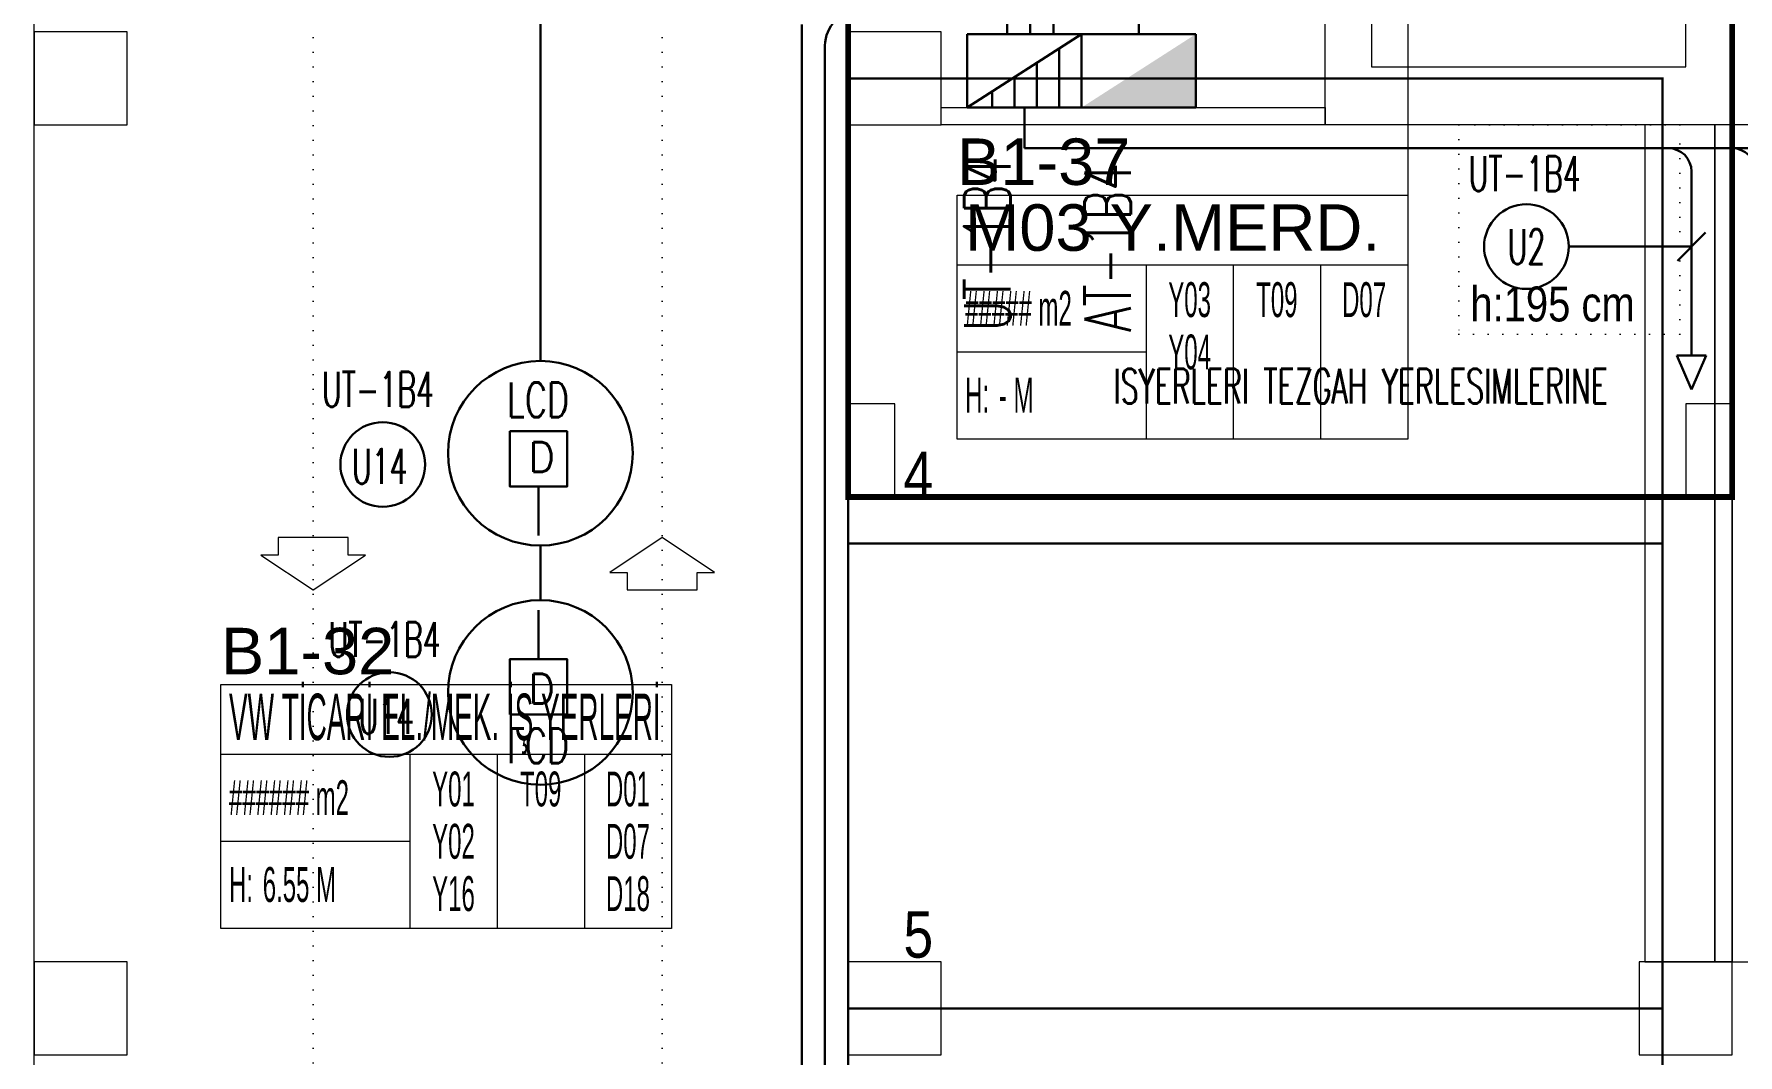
# Model space of a CAD drawing. Header units: metres. Extents: x -13194 to 152406, y -14653 to 29421.
# Drawn here: x 61360 to 62825, y 1600 to 2478 of the extents above; entities that cross this region are included whole.
import ezdxf
from ezdxf.enums import TextEntityAlignment as Align

# ---------------------------------------------------------------- set-up
doc = ezdxf.new("R2010")
doc.units = ezdxf.units.M
doc.header["$LTSCALE"] = 100
doc.header["$MEASUREMENT"] = 0
doc.linetypes.add('DOT2', pattern=[0.125, 0, -0.125])
doc.linetypes.add('HIDDEN', pattern=[0.375, 0.25, -0.125])
doc.layers.get('0').update_dxf_attribs({"color": 9, "lineweight": 9})
for name, color, linetype, lineweight in [('00', 9, 'Continuous', 9), ('01', 9, 'Continuous', 9), ('05', 9, 'Continuous', 9), ('06D', 9, 'Continuous', 9), ('20', 9, 'DOT2', 9), ('21', 9, 'Continuous', 9), ('21_mahal200', 9, 'Continuous', 9), ('E-AYDINLATMA VE PRİZ PANOSU', 7, 'Continuous', 30), ('E-DATA LCD EKRAN', 7, 'Continuous', 30), ('E-DATA PRİZİ (RJ45)', 7, 'Continuous', 30), ('E-KABLO', 7, 'Continuous', 30), ('E-LINYE', 7, 'Continuous', 30), ('E-UPS PANOSU', 7, 'Continuous', 30), ('E-YAZI', 7, 'Continuous', 30)]:
    doc.layers.add(name, color=color, linetype=linetype, lineweight=lineweight)
doc.styles.add('Arial', font='arial.ttf', dxfattribs={"height": 2.5})
doc.styles.add('E-YAZI', font='txttw.shx')
doc.styles.add('MuuM_TEXT-STANDART', font='ARIALN.TTF')
doc.dimstyles.new('MuuM_DIM200', dxfattribs={"dimscale": 20, "dimtxt": 2, "dimasz": 1, "dimexe": 1, "dimexo": 1, "dimgap": 1, "dimtad": 1, "dimdec": 1, "dimrnd": 0.5, "dimdsep": 46, "dimtxsty": 'MuuM_TEXT-STANDART', "dimblk": 'ARCHTICK', "dimcen": 0, "dimdle": 0.15, "dimclrd": 256, "dimclre": 256, "dimclrt": 256, "dimadec": 0, "dimazin": 0, "dimtfac": 5, "dimtdec": 1, "dimtix": 1, "dimtmove": 2, "dimatfit": 3, "dimldrblk": 'DOT', "dimfxl": 3, "dimfxlon": 1, "dimtolj": 1, "dimlwd": -1, "dimlwe": -1, "dimarcsym": 0})

# ---------------------------------------------------------------- blocks, each defined once
blk = doc.blocks.new('100_AYDINLATMA VE PRİZ PANOSU')
at = {"layer": 'E-AYDINLATMA VE PRİZ PANOSU', "color": 4}
for p, q in [((-3.072, 3.948), (3.072, 3.948)), ((-3.072, 0), (-3.072, 3.948)), ((3.072, 3.948), (3.072, 0)), ((3.072, 0), (-3.072, 0))]:
    blk.add_line(p, q, dxfattribs=at)
blk.add_solid([(3.072, 0), (-3.072, 0), (-3.072, 3.948)], dxfattribs=at)
blk = doc.blocks.new('100_UPS PANOSU')
at = {"layer": 'E-UPS PANOSU', "color": 4}
for p, q in [((-3.072, 3.948), (3.072, 3.948)), ((-3.072, 0), (-3.072, 3.948)), ((3.072, 0), (-3.072, 3.948)), ((3.072, 3.948), (3.072, 0)), ((-1.872, 0), (-1.872, 3.177)), ((-0.672, 0), (-0.672, 2.406)), ((0.528, 0), (0.528, 1.635)), ((3.072, 0), (-3.072, 0)), ((1.728, 0), (1.728, 0.864))]:
    blk.add_line(p, q, dxfattribs=at)
blk = doc.blocks.new('E-DATA LCD EKRAN')
at = {"layer": 'E-DATA PRİZİ (RJ45)', "color": 1}
blk.add_line((0, 0), (0, 42), dxfattribs=at)
blk.add_lwpolyline([(-24.6, 89.6), (24.6, 89.6), (24.6, 42), (-24.6, 42)], close=True, dxfattribs=at)
blk.add_circle((1.6, 70.7), 79.4, dxfattribs=at)
at = {"layer": 'E-DATA PRİZİ (RJ45)', "color": 1, "style": 'E-YAZI'}
blk.add_text('D', height=25.6, dxfattribs=at).set_placement((-8.8, 54.6))
at = {"layer": 'E-YAZI', "color": 1, "style": 'E-YAZI', "width": 0.7}
blk.add_text('LCD', height=30, dxfattribs=at).set_placement((-27, 101.6))
blk = doc.blocks.new('p-kolon_80x80')
blk.add_lwpolyline([(-40, -40), (40, -40), (40, 40), (-40, 40)], close=True)
blk = doc.blocks.new('1.bod.mimari.elk')
at = {"layer": '01'}
for points in [[(6510, -5630), (6510, -5630), (6510, -5630), (6510, -6180), (6780, -6180), (6780, -5630), (6780, -5630), (6780, -5630), (6820, -5630), (6820, -6230), (6470, -6230), (6470, -5630), (6510, -5630)], [(6060, -6550), (6100, -6550), (6100, -6470), (6060, -6470), (6060, -6550)], [(6780, -6550), (6820, -6550), (6820, -6470), (6780, -6470), (6780, -6550)]]:
    blk.add_lwpolyline(points, dxfattribs=at)
for p in [(5400, -6190), (6100, -6190), (5400, -6990), (6100, -6990), (6780, -6990)]:
    blk.add_blockref('p-kolon_80x80', p, dxfattribs=at)
blk = doc.blocks.new('p-işyeri')
at = {"color": 0, "const_width": 2}
blk.add_lwpolyline([(200, 0), (200, 700), (-200, 700), (-200, 0)], close=True, dxfattribs=at)
blk = doc.blocks.new('p-dilatasyon yeri')
at = {"layer": '06D'}
blk.add_lwpolyline([(5360, 80), (5360, 6452.7)], dxfattribs=at)
blk = doc.blocks.new('p-birim')
blk.add_lwpolyline([(0, 0), (1, 0), (1, 1), (0, 1)], close=True)
blk = doc.blocks.new('0_arrow1')
at = {"linetype": 'ByBlock', "lineweight": -2}
blk.add_lwpolyline([(15, -22.5), (-15, -22.5), (-15, -15), (-22.5, -15), (0, 0), (22.5, -15), (15, -15)], close=True, dxfattribs=at)
blk.add_point((0, 0))
blk = doc.blocks.new('_ArchTick')
at = {"color": 0, "linetype": 'ByBlock', "const_width": 0.15}
blk.add_lwpolyline([(-0.5, -0.5), (0.5, 0.5)], dxfattribs=at)
blk = doc.blocks.new('_Dot')
at = {"color": 0, "linetype": 'ByBlock', "lineweight": -2}
blk.add_line((-0.5, 0), (-1, 0), dxfattribs=at)
at = {"color": 0, "linetype": 'ByBlock', "const_width": 0.5}
blk.add_lwpolyline([(-0.25, 0, 1), (0.25, 0, 1)], format="xyb", close=True, dxfattribs=at)
blk = doc.blocks.new('0_roomno2')
blk.add_lwpolyline([(19.375, -10.5), (0, -10.5), (0, 0), (19.375, 0)], close=True)
for points in [[(0, -3), (19.375, -3)], [(8.125, -3), (8.125, -10.5)], [(11.875, -3), (11.875, -10.5)], [(15.625, -3), (15.625, -10.5)], [(0, -6.75), (8.125, -6.75)]]:
    blk.add_lwpolyline(points)
at = {"style": 'MuuM_TEXT-STANDART', "width": 0.6}
blk.add_text('H:', height=1.5, dxfattribs=at).set_placement((0.35, -8.608), align=Align.MIDDLE_LEFT)
at = {"style": 'Arial'}
blk.add_attdef('ODANO', (0, 1.17), '', height=2, dxfattribs=at)
blk.add_attdef('MEKANADI', text='', height=2, dxfattribs=at).set_placement((0.35, -3), align=Align.BOTTOM_LEFT)
at = {"style": 'MuuM_TEXT-STANDART', "width": 0.6}
for tag, p in [('M2', (0.35, -4.875)), ('TEMIZTAVANYUKSEKLIGI', (1.8, -8.608))]:
    blk.add_attdef(tag, text='', height=1.5, dxfattribs=at).set_placement(p, align=Align.MIDDLE_LEFT)
for tag, p in [('YER01', (10, -4.5)), ('TAVAN01', (13.75, -4.5)), ('DUVAR01', (17.5, -4.5)), ('YER02', (10, -6.75)), ('TAVAN02', (13.75, -6.75)), ('DUVAR02', (17.5, -6.75)), ('YER03', (10, -9)), ('TAVAN03', (13.75, -9)), ('DUVAR03', (17.5, -9))]:
    blk.add_attdef(tag, text='', height=1.5, dxfattribs=at).set_placement(p, align=Align.MIDDLE_CENTER)
blk = doc.blocks.new('1.bod.mimari1.elk')
at = {"layer": '00'}
blk.add_lwpolyline([(6400, -6215), (6470, -6215), (6470, -6230), (6140, -6230), (6140, -6215), (6400, -6215)], dxfattribs=at)
blk.add_lwpolyline([(6820, -6950), (6820, -6230), (6805, -6230), (6805, -6950)], close=True, dxfattribs=at)
at = {"layer": '06D', "linetype": 'DOT2'}
for points in [[(5600, -2652.1), (5600, -7740, 0.4142136), (6200, -8340)], [(5900, -2652.1), (5900, -7740, 0.4142136), (6200, -8040)]]:
    blk.add_lwpolyline(points, format="xyb", dxfattribs=at)
at = {"layer": '20', "ltscale": 2, "const_width": 5}
blk.add_lwpolyline([(6820, -6550), (6060, -6550), (6060, -4550), (6820, -4550)], close=True, dxfattribs=at)
at = {"layer": '20'}
blk.add_lwpolyline([(6585, -6410), (6775, -6410), (6775, -6230), (6585, -6230)], close=True, dxfattribs=at)
blk.add_blockref('p-dilatasyon yeri', (0, -8630))
at = {"layer": '05', "xscale": 60, "yscale": 720, "rotation": 180}
blk.add_blockref('p-birim', (6805, -6230), dxfattribs=at)
at = {"layer": '05', "xscale": 60.00000000000003, "yscale": 720}
blk.add_blockref('p-birim', (6820, -6950), dxfattribs=at)
at = {"layer": '06D', "color": 89, "linetype": 'HIDDEN', "true_color": 0x2e4d23, "rotation": 90}
for p in [(6760, -6390), (6760, -6790), (6760, -7190)]:
    blk.add_blockref('p-işyeri', p, dxfattribs=at)
at = {"layer": '06D', "xscale": -2, "yscale": 2, "zscale": 2, "rotation": 180}
blk.add_blockref('0_arrow1', (5600, -6630), dxfattribs=at)
at = {"layer": '06D', "xscale": -2, "yscale": 2, "zscale": 2}
blk.add_blockref('0_arrow1', (5900, -6585), dxfattribs=at)
at = {"layer": '21_mahal200'}
ref = blk.add_blockref('0_roomno2', (6153.51, -6290.28), dxfattribs=dict(at, xscale=20, yscale=20, zscale=20))
ref.add_attrib('ODANO', 'B1-37', (6153.51, -6281.64), dxfattribs={"layer": '0', "height": 40, "style": 'Arial'})
ref.add_attrib('MEKANADI', 'M03 Y.MERD.', dxfattribs={"layer": '0', "height": 40, "style": 'Arial'}).set_placement((6160.51, -6350.28), align=Align.BOTTOM_LEFT)
ref.add_attrib('M2', '##### m2', dxfattribs={"layer": '0', "height": 30, "style": 'MuuM_TEXT-STANDART', "width": 0.6}).set_placement((6160.51, -6387.78), align=Align.MIDDLE_LEFT)
ref.add_attrib('TEMIZTAVANYUKSEKLIGI', '- M', dxfattribs={"layer": '0', "height": 30, "style": 'MuuM_TEXT-STANDART', "width": 0.6}).set_placement((6189.51, -6462.44), align=Align.MIDDLE_LEFT)
ref.add_attrib('YER01', 'Y03', dxfattribs={"layer": '0', "height": 30, "style": 'MuuM_TEXT-STANDART', "width": 0.6}).set_placement((6353.51, -6380.28), align=Align.MIDDLE_CENTER)
ref.add_attrib('TAVAN01', 'T09', dxfattribs={"layer": '0', "height": 30, "style": 'MuuM_TEXT-STANDART', "width": 0.6}).set_placement((6428.51, -6380.28), align=Align.MIDDLE_CENTER)
ref.add_attrib('DUVAR01', 'D07', dxfattribs={"layer": '0', "height": 30, "style": 'MuuM_TEXT-STANDART', "width": 0.6}).set_placement((6503.51, -6380.28), align=Align.MIDDLE_CENTER)
ref.add_attrib('YER02', 'Y04', dxfattribs={"layer": '0', "height": 30, "style": 'MuuM_TEXT-STANDART', "width": 0.6}).set_placement((6353.51, -6425.28), align=Align.MIDDLE_CENTER)
ref = blk.add_blockref('0_roomno2', (5520.6, -6711.22), dxfattribs=dict(at, xscale=20, yscale=20, zscale=20))
ref.add_attrib('ODANO', 'B1-32', (5520.6, -6702.58), dxfattribs={"layer": '0', "height": 40, "style": 'Arial'})
ref.add_attrib('MEKANADI', 'VW TİCARİ EL./MEK. İŞ YERLERİ', dxfattribs={"layer": '0', "height": 40, "style": 'Arial', "width": 0.43}).set_placement((5527.6, -6771.22), align=Align.BOTTOM_LEFT)
ref.add_attrib('M2', '###### m2', dxfattribs={"layer": '0', "height": 30, "style": 'MuuM_TEXT-STANDART', "width": 0.6}).set_placement((5527.6, -6808.72), align=Align.MIDDLE_LEFT)
ref.add_attrib('TEMIZTAVANYUKSEKLIGI', '6.55 M', dxfattribs={"layer": '0', "height": 30, "style": 'MuuM_TEXT-STANDART', "width": 0.6}).set_placement((5556.6, -6883.38), align=Align.MIDDLE_LEFT)
ref.add_attrib('YER01', 'Y01', dxfattribs={"layer": '0', "height": 30, "style": 'MuuM_TEXT-STANDART', "width": 0.6}).set_placement((5720.6, -6801.22), align=Align.MIDDLE_CENTER)
ref.add_attrib('TAVAN01', 'T09', dxfattribs={"layer": '0', "height": 30, "style": 'MuuM_TEXT-STANDART', "width": 0.6}).set_placement((5795.6, -6801.22), align=Align.MIDDLE_CENTER)
ref.add_attrib('DUVAR01', 'D01', dxfattribs={"layer": '0', "height": 30, "style": 'MuuM_TEXT-STANDART', "width": 0.6}).set_placement((5870.6, -6801.22), align=Align.MIDDLE_CENTER)
ref.add_attrib('YER02', 'Y02', dxfattribs={"layer": '0', "height": 30, "style": 'MuuM_TEXT-STANDART', "width": 0.6}).set_placement((5720.6, -6846.22), align=Align.MIDDLE_CENTER)
ref.add_attrib('DUVAR02', 'D07', dxfattribs={"layer": '0', "height": 30, "style": 'MuuM_TEXT-STANDART', "width": 0.6}).set_placement((5870.6, -6846.22), align=Align.MIDDLE_CENTER)
ref.add_attrib('YER03', 'Y16', dxfattribs={"layer": '0', "height": 30, "style": 'MuuM_TEXT-STANDART', "width": 0.6}).set_placement((5720.6, -6891.22), align=Align.MIDDLE_CENTER)
ref.add_attrib('DUVAR03', 'D18', dxfattribs={"layer": '0', "height": 30, "style": 'MuuM_TEXT-STANDART', "width": 0.6}).set_placement((5870.6, -6891.22), align=Align.MIDDLE_CENTER)
at = {"layer": '21', "style": 'MuuM_TEXT-STANDART'}
blk.add_text('h:195 cm', height=30, dxfattribs=at).set_placement((6594.84, -6399.01))
for s, p in [('4', (6107.52, -6563.02)), ('5', (6107.52, -6958.33))]:
    blk.add_text(s, height=40, dxfattribs=at).set_placement(p, align=Align.BOTTOM_LEFT)
at = {"layer": '21_mahal200'}
blk.add_leader([(6541.01, -6085.03), (6541.01, -6290.28)], dimstyle='MuuM_DIM200', override={"dimasz": 1, "dimfxl": 10}, dxfattribs=at)

msp = doc.modelspace()

# ---------------------------------------------------------------- linework, layer by layer
at = {"layer": 'E-KABLO', "color": 4}
for p, q in [((61795.3, 2196.9), (61795.3, 5570.7)), ((62216.5, 2478.2), (62216.5, 2562.8)), ((62196.5, 2478.2), (62196.5, 2498.2)), ((62236.5, 2478.2), (62236.5, 2498.2)), ((62040, 760), (62040, 2468.2)), ((62211.5, 2415), (62211.5, 2380)), ((62860, 2380), (62211.5, 2380)), ((62785, 2201.8), (62785, 2360)), ((62785, 2172.5), (62772.3, 2201.8)), ((62772.3, 2201.8), (62797.7, 2201.8)), ((62785, 2172.5), (62797.7, 2201.8)), ((61795.3, 2038.2), (61795.3, 1991.2))]:
    msp.add_line(p, q, dxfattribs=at)
at = {"layer": 'E-KABLO', "color": 6}
for p, q in [((62309.8, 2478.2), (62309.8, 2516.3)), ((62020, 740), (62020, 2486.3))]:
    msp.add_line(p, q, dxfattribs=at)
at = {"layer": 'E-KABLO', "color": 4}
for centre, radius, start, end in [((62070, 2468.2), 30, 90, 180), ((62765, 2360), 20, 0, 90), ((62820, 2360), 20, 0, 90)]:
    msp.add_arc(centre, radius, start, end, dxfattribs=at)
at = {"layer": 'E-LINYE', "color": 7, "linetype": 'Continuous'}
for p, q in [((62772.9, 2283.2), (62797.1, 2307.4)), ((62679.5, 2295.3), (62785, 2295.3))]:
    msp.add_line(p, q, dxfattribs=at)
for centre in [(62643.1, 2295.3), (61659.8, 2107.9), (61665.5, 1892.8)]:
    msp.add_circle(centre, 36.4, dxfattribs=at)

# ---------------------------------------------------------------- block references
at = {"layer": '06D'}
for name in ['1.bod.mimari.elk', '1.bod.mimari1.elk']:
    msp.add_blockref(name, (56000, 8630), dxfattribs=at)
at = {"layer": 'E-AYDINLATMA VE PRİZ PANOSU', "xscale": -16, "yscale": 16, "zscale": 16}
msp.add_blockref('100_AYDINLATMA VE PRİZ PANOSU', (62309.8, 2415), dxfattribs=at)
at = {"layer": 'E-DATA LCD EKRAN', "color": 1}
msp.add_blockref('E-DATA LCD EKRAN', (61793.7, 2046.9), dxfattribs=at)
at = {"layer": 'E-DATA LCD EKRAN', "color": 1, "xscale": -1, "rotation": 180}
msp.add_blockref('E-DATA LCD EKRAN', (61793.7, 1982.5), dxfattribs=at)
at = {"layer": 'E-UPS PANOSU', "xscale": -16, "yscale": 16, "zscale": 16}
msp.add_blockref('100_UPS PANOSU', (62211.5, 2415), dxfattribs=at)

# ---------------------------------------------------------------- texts
at = {"layer": 'E-AYDINLATMA VE PRİZ PANOSU', "color": 4, "style": 'E-YAZI', "width": 0.7}
for s, p in [('UT-1B4', (62199.6, 2222.7)), ('AT-1B4', (62303, 2222.1))]:
    msp.add_text(s, height=40, rotation=90, dxfattribs=at).set_placement(p)
at = {"layer": 'E-LINYE', "color": 3, "linetype": 'Continuous', "style": 'E-YAZI', "width": 0.6}
for s, p in [('UT-1B4', (62641.6, 2358.1)), ('U2', (62643.1, 2295.3)), ('UT-1B4', (61655.7, 2172.5)), ('U14', (61657.2, 2106.3)), ('UT-1B4', (61661.4, 1957.4)), ('U14', (61662.9, 1891.2))]:
    msp.add_text(s, height=30, dxfattribs=at).set_placement(p, align=Align.MIDDLE_CENTER)
at = {"layer": 'E-LINYE', "color": 30, "linetype": 'Continuous', "style": 'E-YAZI', "width": 0.6}
msp.add_text('ISYERLERI TEZGAH YERLESIMLERINE', height=30, dxfattribs=at).set_placement((62500.6, 2175.3), align=Align.MIDDLE_CENTER)

doc.saveas('drawing.dxf')
